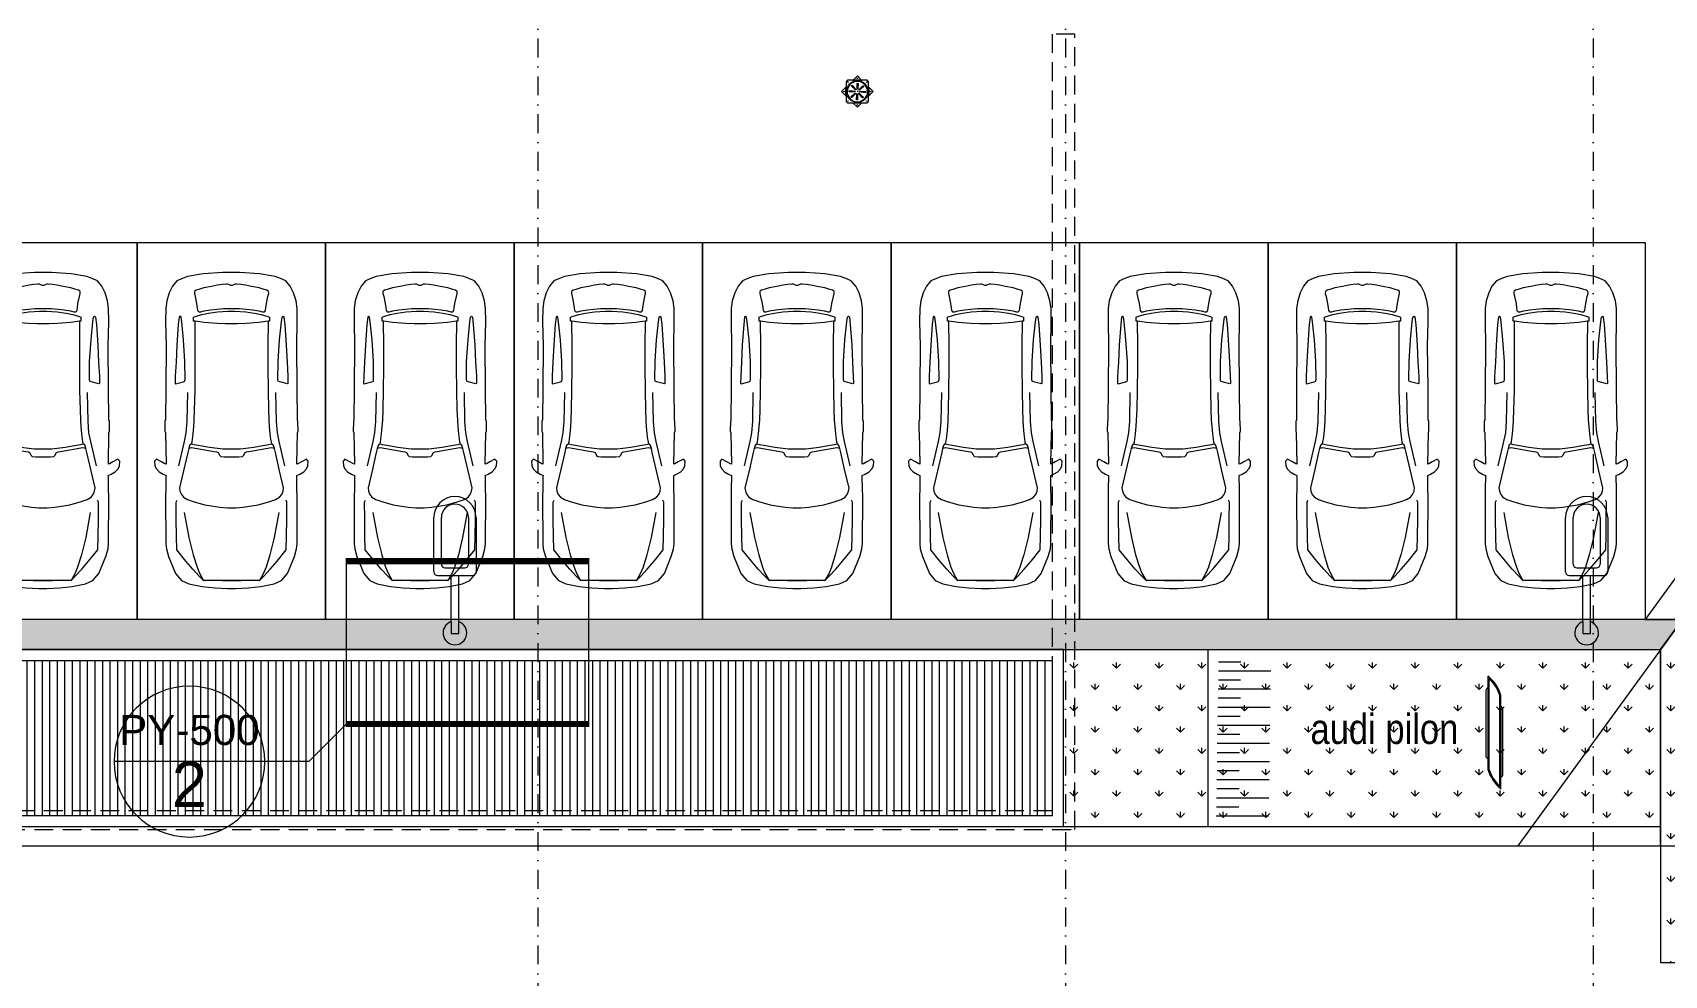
# Model space of a CAD drawing. Header units: metres. Extents: x -17822 to 152406, y -4219 to 19791.
# Drawn here: x 121910 to 124074, y -1793 to -543 of the extents above; entities that cross this region are included whole.
import ezdxf
from ezdxf.enums import TextEntityAlignment as Align
from ezdxf.xclip import XClip

# ---------------------------------------------------------------- set-up
doc = ezdxf.new("R2010")
doc.units = ezdxf.units.M
doc.header["$LTSCALE"] = 100
doc.header["$MEASUREMENT"] = 0
doc.header["$XCLIPFRAME"] = 0
for name, pattern in [('DASHDOT2', [0.5, 0.25, -0.125, 0, -0.125]), ('HIDDEN', [0.375, 0.25, -0.125]), ('HIDDEN2', [4.7624999999999975, 3.174999999999999, -1.587499999999999])]:
    doc.linetypes.add(name, pattern=pattern)
doc.layers.get('0').update_dxf_attribs({"color": 9, "lineweight": 9})
for name, color, linetype, lineweight in [('04', 9, 'Continuous', 9), ('06A', 9, 'Continuous', 9), ('06C', 9, 'Continuous', 9), ('06D', 9, 'Continuous', 9), ('09', 9, 'Continuous', 9), ('21', 9, 'Continuous', 9), ('24', 9, 'DASHDOT2', 9), ('M-TEFRIS-015', 9, 'Continuous', 9)]:
    doc.layers.add(name, color=color, linetype=linetype, lineweight=lineweight)
doc.styles.add('Arial', font='arial.ttf', dxfattribs={"height": 2.5})
doc.styles.add('MuuM_TEXT-STANDART', font='ARIALN.TTF')
pattern_1 = [(90, (0, 1.818989403545856e-12), (-28.28427124, 28.28427124), [7.5, -49.06854251999999]), (45, (0, 1.818989403545856e-12), (-28.2842712474619, 28.2842712474619), [7.5, -32.5]), (135, (0, 1.818989403545856e-12), (-28.2842712474619, -28.2842712474619), [7.5, -32.5])]

# ---------------------------------------------------------------- blocks, each defined once
blk = doc.blocks.new('p-çevre_mevcut')
blk.add_lwpolyline([(22159.65386527157, -15978.50654372854), (22653.19749592638, -15978.50958651787), (22702.27244291829, -15985.1511503655, 0.350105325503796), (24157.83989976712, -14329.58056646231), (24168.06490659251, -13882.45526747571), (24048.56109929571, -13640.28270815618), (23527.88876514241, -14318.50943704755), (22902.27940447008, -14318.50943704755), (22902.27940447008, -14957.90638230421)], format="xyb", close=True)
blk = doc.blocks.new('0_detailbox1')
blk.add_lwpolyline([(10.41074177552946, -2.500000000000003), (7.910741775529457, 0), (-5, 0)])
blk.add_circle((0, 0), 5)
at = {"style": 'Arial'}
blk.add_attdef('DETAYADI', text='', height=3, dxfattribs=at).set_placement((0, 0), align=Align.BOTTOM_CENTER)
blk.add_attdef('PAFTAADI', text='', height=2, dxfattribs=at).set_placement((0, -0.5), align=Align.TOP_CENTER)
blk = doc.blocks.new('pilon-audi')
at = {"layer": '06C'}
for points in [[(33.60275917148101, 22.39999999996507, 0.139898987353211), (0, 0), (159.7774989535392, 0, 0.1520896078056383), (192.1537906044686, 22.39999999999418), (33.60275917146646, 22.39999999999418)], [(137.2479063642677, -2.965741295658517, 0.1485005885806176), (140.9503727659175, 0), (20.00000000001455, 0, 0.1872088186635068), (23.71369149426755, -2.965741295629413), (137.2479063642822, -2.965741295658517)], [(168.8799784078437, 25.3657412956527, -0.1485005885806176), (172.5824448094936, 22.39999999999418), (51.6320720435906, 22.39999999999418, -0.1872088186635068), (55.34576353784359, 25.36574129562359), (168.8799784078583, 25.3657412956527)]]:
    blk.add_lwpolyline(points, format="xyb", dxfattribs=at)
blk.add_lwpolyline([(33.91744215246581, 20.39999999999418, 0.1229952639615095), (4.508139898069202, 2), (159.4693715835601, 2, 0.134140376088569), (187.8753007825289, 20.39999999999418)], format="xyb", close=True, dxfattribs=at)
blk = doc.blocks.new('p-suzgec')
at = {"ltscale": 25}
for p, q in [((-21.10965004498212, 9.095e-13), (-15.45000000000072, 5.659650045004128)), ((-15.45000000000072, -5.659650045001398), (-21.10965004498212, 9.095e-13)), ((-15.45000000000072, 5.659650045004128), (-15.25, 5.859650045004855)), ((-15.45000000000072, -5.659650045001398), (-15.45000000000072, 5.659650045004128)), ((-13.25, 15.00000000000091), (-15.25, 13.00000000000091)), ((-15.25, 13.00000000000091), (-15.25, -12.99999999999909)), ((12.75, 15.00000000000091), (-13.25, 15.00000000000091)), ((-10.49204573235329, 1.197096556985343), (-3.392690966185909, 0.2624487707616936)), ((-6.109650044982118, 15.00000000000091), (-5.90965004498139, 15.20000000000164)), ((-5.893768782261759, 12.31870017218989), (-5.974186235293018, 12.51284507791206)), ((-5.90965004498139, 15.20000000000164), (-0.25, 20.85965004500486)), ((-5.90965004498139, 15.20000000000164), (5.409650045028684, 15.20000000000164)), ((-5.759735876508785, 11.9951161132858), (-5.893768782261759, 12.3187001721908)), ((-5.05030670277847, 12.89552851027656), (-4.969889249747211, 12.7013836045553)), ((-4.969889249747211, 12.7013836045553), (-4.835856343990599, 12.37779954565121)), ((-3.269797998480498, 0.2462696046241035), (-3.392690966185909, 0.2624487707616936)), ((-0.25, 0), (-0.5, 0)), ((-0.25, 20.85965004500486), (5.409650045028684, 15.20000000000164)), ((-0.25, 0), (-0.25, 0.25)), ((-0.25, 0), (0, 0)), ((-0.25, 0), (-0.25, -0.25)), ((-0.0037303953431547, 3.019797998473222), (0.0124487707398657, 3.142690966207737)), ((0.9470965569853432, 10.24204573236784), (0.0124487707398657, 3.142690966207737)), ((5.409650045028684, 15.20000000000164), (5.609650044982118, 15.00000000000091)), ((12.06870017219262, 5.64376878227722), (12.26284507792297, 5.724186235293018)), ((12.64552851030748, 4.800306702782108), (12.45138360457349, 4.71988924976631)), ((14.75, 13.00000000000091), (12.75, 15.00000000000091)), ((14.75, -12.99999999999909), (14.75, 13.00000000000091)), ((14.75, 5.859650045004855), (14.95000000000073, 5.659650045004128)), ((14.95000000000073, 5.659650045004128), (14.95000000000073, -5.659650045001398)), ((14.95000000000073, 5.659650045004128), (20.60965004498212, 9.095e-13)), ((20.60965004498212, 9.095e-13), (14.95000000000073, -5.659650045001398)), ((-15.25, -5.859650045002126), (-15.45000000000072, -5.659650045002308)), ((-15.25, -12.99999999999909), (-13.25, -14.99999999999909)), ((-13.25, -14.99999999999909), (12.75, -14.99999999999909)), ((-13.14552851026019, -4.800306702773923), (-12.95138360452984, -4.719889249758125)), ((-12.95138360452984, -4.719889249758125), (-12.62779954564758, -4.585856343992418)), ((-12.56870017219262, -5.643768782269944), (-12.76284507787932, -5.724186235285742)), ((-12.2451161132667, -5.509735876504237), (-12.56870017219262, -5.643768782269944)), ((-5.90965004498139, -15.19999999999891), (-6.109650044982118, -14.99999999999909)), ((5.409650045028684, -15.19999999999891), (-5.90965004498139, -15.19999999999891)), ((-0.25, -20.85965004500213), (-5.90965004498139, -15.19999999999891)), ((-1.447096556985343, -10.24204573236329), (-0.5124487707398658, -3.14269096620228)), ((-0.4962696046095516, -3.019797998468675), (-0.5124487707398658, -3.14269096620228)), ((5.409650045028684, -15.19999999999891), (-0.25, -20.85965004500213)), ((2.769797998480498, -0.2462696046186465), (2.892690966185909, -0.2624487707571461)), ((9.992045732353288, -1.197096556980795), (2.892690966185909, -0.2624487707571461)), ((4.469889249790867, -12.70138360454803), (4.335856343990599, -12.37779954564394)), ((4.55030670277847, -12.89552851026928), (4.469889249790867, -12.70138360454803)), ((5.259735876508785, -11.99511611327761), (5.393768782261759, -12.31870017218261)), ((5.393768782261759, -12.31870017218352), (5.474186235293018, -12.51284507790478)), ((5.609650044982118, -14.99999999999909), (5.409650045028684, -15.19999999999891)), ((12.75, -14.99999999999909), (14.75, -12.99999999999909)), ((14.95000000000073, -5.659650045002308), (14.75, -5.859650045002126))]:
    blk.add_line(p, q, dxfattribs=at)
for centre, radius in [((-17.92766952966485, 9.095e-13), 0.4000000000000008), ((-17.92766952966485, 9.095e-13), 0.3580950766099034), ((-0.25, 3.638e-12), 14.29999999999999), ((-12.75, 12.50000000000091), 0.3), ((-0.25, 17.67766952966485), 0.4000000000000008), ((-0.25, 17.67766952966485), 0.3580950766099034), ((12.25, 12.50000000000091), 0.3), ((17.42766952966485, 9.095e-13), 0.4000000000000007), ((17.42766952966485, 9.095e-13), 0.3580950766099034), ((-12.75, -12.49999999999909), 0.3), ((-0.25, -17.67766952966212), 0.4000000000000008), ((-0.25, -17.67766952966303), 0.3580950766099034), ((12.25, -12.49999999999909), 0.3)]:
    blk.add_circle(centre, radius, dxfattribs=at)
for centre, radius, start, end in [((-0.25, 3.638e-12), 13.54999999999999, 114.6147155052263, 200.3852844985426), ((-0.25, 5.457000000000001e-12), 13.7599999999984, 110.417572820394, 114.5824271695058), ((-0.25, 5.457000000000001e-12), 13.69999999999724, 110.4084486708165, 114.5915513307097), ((-0.25, 3.638e-12), 13.25238115423705, 110.3377704009891, 114.662229603447), ((-0.25, 3.638e-12), 13.1999999999999, 110.3291859899087, 114.6708140010805), ((-0.25, 3.638e-12), 13.54999999999999, 24.61471550310444, 110.3852845044589), ((-0.25, 3.638e-12), 13.55, 294.6147155052263, 20.38528449854262), ((-0.25, 3.638e-12), 13.1999999999999, 20.32918599355558, 24.67081400469464), ((-0.25, 4.5475e-12), 13.252381154235, 20.33777040741776, 24.66222959722354), ((-0.25, 3.638e-12), 13.70000000000007, 20.40844866049673, 24.59155133977938), ((-0.25, 3.638e-12), 13.76000000000045, 20.41757282469414, 24.5824271715112), ((-0.25, 3.638e-12), 13.75999999999951, 200.4175728246941, 204.5824271715112), ((-0.25, 2.7285e-12), 13.69999999999724, 200.4084486604968, 204.5915513397793), ((-0.25, 3.638e-12), 13.25238115423775, 200.3377704074178, 204.6622295972235), ((-0.25, 3.638e-12), 13.19999999999993, 200.3291859935556, 204.6708140046947), ((-0.25, 3.638e-12), 13.54999999999999, 204.6147155031045, 290.385284504459), ((-0.25, 3.638e-12), 13.1999999999999, 290.3291859899087, 294.6708140010806), ((-0.25, 3.638e-12), 13.25238115423766, 290.3377704009891, 294.662229603447), ((-0.25, 3.638e-12), 13.6999999999992, 290.4084486708165, 294.5915513307097), ((-0.25, 3.638e-12), 13.75999999999945, 290.4175728203941, 294.5824271695058)]:
    blk.add_arc(centre, radius, start, end, dxfattribs=at)
for points, knots in [([(-10.46928606615256, -0.3026083914064657), (-10.56732460362764, -0.3053490773854719), (-10.6722236912683, -0.2878953862946218), (-10.86589724267833, -0.2104036031514624), (-10.95459624538125, -0.1501680073379248), (-11.09332100753818, -0.0094831150026948), (-11.15235923216824, 0.0796205597216613), (-11.22762912516555, 0.2747618499233795), (-11.24385338486172, 0.3808014860132971), (-11.2352074899245, 0.5788250360310486), (-11.20980300521478, 0.6830471218891035), (-11.11781185278596, 0.8708856371349611), (-11.05123238950182, 0.954504725161314), (-10.90077402060706, 1.082563609319549), (-10.80716266632225, 1.134839363046012), (-10.60749553441928, 1.195149470398973), (-10.50150064076297, 1.203397894883892), (-10.40409285239729, 1.192134245182387)], [2.169267774827236, 2.169267774827236, 2.169267774827236, 2.169267774827236, 2.468106939247626, 2.468106939247626, 2.768207167394642, 2.768207167394642, 3.065525473568619, 3.065525473568619, 3.362843779742595, 3.362843779742595, 3.66016208591657, 3.66016208591657, 3.957480392090545, 3.957480392090545, 4.257580620237561, 4.257580620237561, 4.556349938830072, 4.556349938830072, 4.556349938830072, 4.556349938830072]), ([(-7.690102921893412, 7.012150030668634), (-7.7613645941492, 7.079535787674103), (-7.823197827070544, 7.166052267220948), (-7.905350743232702, 7.357795114112379), (-7.925477411270549, 7.463107778654375), (-7.924091389962995, 7.660680240111105), (-7.902831906314532, 7.76543238170143), (-7.818070028442889, 7.956641963049151), (-7.754560966743155, 8.043095592849568), (-7.6084236007664, 8.177005816980454), (-7.516763773652201, 8.232738277215503), (-7.318894318119419, 8.300512597431405), (-7.212687903920594, 8.312561431635004), (-7.015746465651318, 8.296722604087336), (-6.912588702281938, 8.267493920629931), (-6.728757033451984, 8.168953623544438), (-6.647974808467553, 8.099836432354095), (-6.5870617039036, 8.022994121605734)], [2.169267774827237, 2.169267774827237, 2.169267774827237, 2.169267774827237, 2.468106939247627, 2.468106939247627, 2.768207167394643, 2.768207167394643, 3.065525473568619, 3.065525473568619, 3.362843779742594, 3.362843779742594, 3.660162085916569, 3.660162085916569, 3.957480392090544, 3.957480392090544, 4.257580620237561, 4.257580620237561, 4.556349938830071, 4.556349938830071, 4.556349938830071, 4.556349938830071]), ([(-3.468189580551551, 0.3901081838366735), (-3.467733072535338, 0.3900553960020261), (-3.467277114046737, 0.3900013961356308), (-3.466821718215214, 0.3899461926184813), (-3.437212401255237, 0.3863569230124995), (-3.406182339182123, 0.3768891133440775), (-3.350107435835525, 0.3466170273277385), (-3.325063247746584, 0.3258101064066068), (-3.286688151583803, 0.280251024167228), (-3.270521014557743, 0.2524370738501602), (-3.25009845909517, 0.1926051041818937), (-3.245846746209281, 0.1605853841356293), (-3.248442583251744, 0.1011309400646496), (-3.255468819617817, 0.0696036259168977), (-3.281028360874188, 0.0117792779492447), (-3.29955812254775, -0.0145197730553264), (-3.341757925554702, -0.0565608792230705), (-3.368520255571638, -0.0751058787136572), (-3.427020163089764, -0.1003755204546906), (-3.458757320418953, -0.107102854140976), (-3.494906053318119, -0.1083094372770574), (-3.501333430594968, -0.1082818879949627), (-3.507811567000317, -0.1079990464531875)], [-0.001398503542098, -0.001398503542098, -0.001398503542098, -0.001398503542098, 0, 0, 0, 0.0909291013476903, 0.0909291013476903, 0.1818582026953806, 0.1818582026953806, 0.2711248308511078, 0.2711248308511078, 0.360391459006835, 0.360391459006835, 0.4496580871625623, 0.4496580871625623, 0.5389247153182894, 0.5389247153182894, 0.6298538166659796, 0.6298538166659796, 0.7207829180136698, 0.7207829180136698, 0.7401198426695906, 0.7401198426695906, 0.7401198426695906, 0.7401198426695906]), ([(-2.249755533317511, 2.55145181773696), (-2.249470060087332, 2.551091691197143), (-2.249185832450166, 2.550731096196614), (-2.248902853716572, 2.550370047927572), (-2.230503901744668, 2.526895102228081), (-2.215257086885685, 2.498258782501579), (-2.197011739808658, 2.437202240796069), (-2.194015539436804, 2.404780610694615), (-2.199095384730753, 2.345430183973803), (-2.207330925390124, 2.3143308588742), (-2.235197589405288, 2.257582339924738), (-2.25483253551647, 2.231934563717913), (-2.29870871012099, 2.191729457151268), (-2.325970187132043, 2.174404578888243), (-2.384931500630045, 2.151589915259137), (-2.416630258085206, 2.146096198092891), (-2.476197576150299, 2.146208413690146), (-2.508234696135332, 2.152018943839721), (-2.56746871247742, 2.175516290128143), (-2.594667214900255, 2.193200905996491), (-2.621081412165949, 2.217908737056859), (-2.625606773981417, 2.222473059415278), (-2.629987508942576, 2.227253792732881)], [-0.0013985035420983, -0.0013985035420983, -0.0013985035420983, -0.0013985035420983, 0, 0, 0, 0.0909291013476902, 0.0909291013476902, 0.1818582026953803, 0.1818582026953803, 0.2711248308511076, 0.2711248308511076, 0.3603914590068348, 0.3603914590068348, 0.4496580871625623, 0.4496580871625623, 0.5389247153182897, 0.5389247153182897, 0.62985381666598, 0.62985381666598, 0.7207829180136703, 0.7207829180136703, 0.7401198426695902, 0.7401198426695902, 0.7401198426695902, 0.7401198426695902]), ([(-0.5526083914082847, 10.2192860661753), (-0.555349077378196, 10.31732460362218), (-0.5378953862928029, 10.42222369127557), (-0.4604036031305441, 10.61589724269288), (-0.4001680073342869, 10.7045962453667), (-0.2594831150017853, 10.84332100757365), (-0.1703794402528729, 10.90235923217369), (0.0247618499197415, 10.97762912517009), (0.1308014859896502, 10.9938533848599), (0.3288250360637903, 10.98520748994815), (0.4330471219036554, 10.95980300522024), (0.6208856371231378, 10.86781185280324), (0.7045047251522192, 10.80123238952001), (0.8325636093504726, 10.6507740206307), (0.8848393630687496, 10.55716266634772), (0.9451494704007928, 10.35749553441656), (0.9533978948820732, 10.25150064075751), (0.9421342452042154, 10.15409285243368)], [2.169267774827236, 2.169267774827236, 2.169267774827236, 2.169267774827236, 2.468106939247626, 2.468106939247626, 2.768207167394642, 2.768207167394642, 3.065525473568616, 3.065525473568616, 3.362843779742592, 3.362843779742592, 3.660162085916569, 3.660162085916569, 3.957480392090545, 3.957480392090545, 4.257580620237561, 4.257580620237561, 4.556349938830072, 4.556349938830072, 4.556349938830072, 4.556349938830072]), ([(0.1401081838630489, 3.218189580550642), (0.1400553959902027, 3.21773307254898), (0.1400013961356308, 3.217277114074931), (0.1399461926412187, 3.216821718233403), (0.1363569230306894, 3.187212401255237), (0.1268891133368015, 3.156182339190308), (0.0966170273241005, 3.100107435855533), (0.0758101064238872, 3.07506324777205), (0.0302510241963319, 3.036688151610178), (0.0024370738756261, 3.020521014591395), (-0.0573948957971879, 3.000098459116088), (-0.0894146158825606, 2.995846746205643), (-0.1488690599326219, 2.998442583293581), (-0.1803963740821928, 3.005468819636007), (-0.2382207220434793, 3.031028360878735), (-0.2645197730525979, 3.049558122558663), (-0.3065608792021521, 3.091757925545607), (-0.3251058787100192, 3.118520255578914), (-0.3503755204365007, 3.177020163118868), (-0.357102854130062, 3.208757320413496), (-0.3583094372879714, 3.24490605333267), (-0.3582818879731349, 3.251333430631348), (-0.3579990464277216, 3.257811566986674)], [-0.0013985035420976, -0.0013985035420976, -0.0013985035420976, -0.0013985035420976, 0, 0, 0, 0.0909291013476903, 0.0909291013476903, 0.1818582026953805, 0.1818582026953805, 0.2711248308511078, 0.2711248308511078, 0.3603914590068352, 0.3603914590068352, 0.4496580871625627, 0.4496580871625627, 0.5389247153182901, 0.5389247153182901, 0.6298538166659801, 0.6298538166659801, 0.7207829180136702, 0.7207829180136702, 0.7401198426695911, 0.7401198426695911, 0.7401198426695911, 0.7401198426695911]), ([(2.301451817758788, 1.999755533368443), (2.301091691198962, 1.999470060100065), (2.300731096183881, 1.99918583244289), (2.300370047938486, 1.998902853736581), (2.276895102251728, 1.980503901793781), (2.248258782503398, 1.965257086905694), (2.187202240806072, 1.947011739806839), (2.154780610697343, 1.94401553946227), (2.095430183970165, 1.949095384733482), (2.064330858876928, 1.95733092539649), (2.007582339923828, 1.985197589414383), (1.981934563722461, 2.004832535560126), (1.94172945716491, 2.048708710142818), (1.924404578887333, 2.075970187132952), (1.901589915250951, 2.134931500635502), (1.896096198121085, 2.16663025807793), (1.896208413691056, 2.226197576193953), (1.902018943848815, 2.25823469613806), (1.925516290124505, 2.317468712490153), (1.943200905992853, 2.344667214898436), (1.967908737064135, 2.371081412195053), (1.972473059409821, 2.375606773983236), (1.977253792712872, 2.379987508958038)], [-0.0013985035420974, -0.0013985035420974, -0.0013985035420974, -0.0013985035420974, 0, 0, 0, 0.0909291013476903, 0.0909291013476903, 0.1818582026953806, 0.1818582026953806, 0.2711248308511081, 0.2711248308511081, 0.3603914590068356, 0.3603914590068356, 0.4496580871625627, 0.4496580871625627, 0.5389247153182897, 0.5389247153182897, 0.6298538166659798, 0.6298538166659798, 0.7207829180136698, 0.7207829180136698, 0.7401198426695906, 0.7401198426695906, 0.7401198426695906, 0.7401198426695906]), ([(2.968189580551551, -0.3901081838275786), (2.967733072582632, -0.3900553959929311), (2.967277114094031, -0.3900013961274453), (2.966821718262509, -0.3899461926093863), (2.937212401255237, -0.3863569230034045), (2.906182339182123, -0.3768891133349825), (2.850107435882819, -0.3466170273186435), (2.825063247793877, -0.3258101063975118), (2.786688151583803, -0.2802510241590426), (2.770521014601399, -0.2524370738410653), (2.75009845909517, -0.1926051041737082), (2.74584674620928, -0.1605853841265343), (2.748442583299038, -0.1011309400564642), (2.755468819661473, -0.0696036259078028), (2.781028360874188, -0.0117792779401498), (2.79955812254775, 0.0145197730644213), (2.841757925554702, 0.05656087923125599), (2.868520255571638, 0.0751058787227521), (2.927020163089764, 0.100375520462876), (2.958757320418953, 0.1071028541500709), (2.994906053318119, 0.1083094372861524), (3.001333430642262, 0.1082818880040577), (3.007811567000317, 0.1079990464622824)], [-0.0013985035420981, -0.0013985035420981, -0.0013985035420981, -0.0013985035420981, 0, 0, 0, 0.0909291013476898, 0.0909291013476898, 0.1818582026953796, 0.1818582026953796, 0.2711248308511073, 0.2711248308511073, 0.360391459006835, 0.360391459006835, 0.4496580871625626, 0.4496580871625626, 0.5389247153182902, 0.5389247153182902, 0.6298538166659802, 0.6298538166659802, 0.7207829180136704, 0.7207829180136704, 0.7401198426695906, 0.7401198426695906, 0.7401198426695906, 0.7401198426695906]), ([(6.762150030677731, 7.440102921889774), (6.829535787692293, 7.511364594176484), (6.9160522672355, 7.573197827068725), (7.107795114116014, 7.655350743266353), (7.213107778690755, 7.675477411273277), (7.410680240114742, 7.674091389966633), (7.515432381722348, 7.652831906304527), (7.706641963031871, 7.568070028470174), (7.793095592875033, 7.504560966763165), (7.927005816996825, 7.358423600789138), (7.982738277223687, 7.26676377370677), (8.050512597430497, 7.068894318123966), (8.062561431666836, 6.962687903968799), (8.046722604100067, 6.765746465661322), (8.01749392063357, 6.662588702301036), (7.918953623528067, 6.478757033448347), (7.849836432375013, 6.397974808483922), (7.772994121631199, 6.3370617039036)], [2.169267774827235, 2.169267774827235, 2.169267774827235, 2.169267774827235, 2.468106939247627, 2.468106939247627, 2.768207167394643, 2.768207167394643, 3.065525473568619, 3.065525473568619, 3.362843779742595, 3.362843779742595, 3.660162085916571, 3.660162085916571, 3.957480392090547, 3.957480392090547, 4.257580620237563, 4.257580620237563, 4.556349938830074, 4.556349938830074, 4.556349938830074, 4.556349938830074]), ([(9.969286066152563, 0.3026083914146511), (10.06732460362764, 0.3053490773936573), (10.1722236912683, 0.2878953863018978), (10.36589724267833, 0.2104036031596479), (10.45459624538125, 0.1501680073461102), (10.59332100758183, 0.0094831150108803), (10.65235923216824, -0.0796205597143853), (10.72762912521284, -0.274761849915194), (10.74385338486172, -0.3808014860060211), (10.7352074899718, -0.5788250360237726), (10.70980300521478, -0.683047121880918), (10.61781185283325, -0.8708856371267756), (10.55123238954547, -0.9545047251531286), (10.40077402060706, -1.082563609312273), (10.30716266636591, -1.134839363037826), (10.10749553441928, -1.195149470391697), (10.00150064076297, -1.203397894875706), (9.904092852444592, -1.192134245175111)], [2.169267774827239, 2.169267774827239, 2.169267774827239, 2.169267774827239, 2.468106939247626, 2.468106939247626, 2.768207167394643, 2.768207167394643, 3.065525473568619, 3.065525473568619, 3.362843779742594, 3.362843779742594, 3.66016208591657, 3.66016208591657, 3.957480392090547, 3.957480392090547, 4.257580620237561, 4.257580620237561, 4.556349938830072, 4.556349938830072, 4.556349938830072, 4.556349938830072]), ([(-7.262150030677731, -7.440102921881588), (-7.329535787644999, -7.511364594169207), (-7.416052267188205, -7.573197827060539), (-7.607795114068722, -7.655350743258167), (-7.713107778643462, -7.675477411265093), (-7.910680240114742, -7.674091389959358), (-8.015432381722349, -7.65283190629634), (-8.20664196303187, -7.568070028462897), (-8.293095592827738, -7.504560966754979), (-8.427005816949531, -7.358423600780952), (-8.482738277176395, -7.266763773698585), (-8.550512597430497, -7.06889431811669), (-8.562561431619542, -6.962687903960612), (-8.546722604056413, -6.765746465653138), (-8.51749392063357, -6.66258870229285), (-8.418953623528067, -6.478757033440161), (-8.34983643232772, -6.397974808475738), (-8.272994121583906, -6.337061703896325)], [2.169267774827236, 2.169267774827236, 2.169267774827236, 2.169267774827236, 2.468106939247626, 2.468106939247626, 2.768207167394642, 2.768207167394642, 3.065525473568618, 3.065525473568618, 3.362843779742593, 3.362843779742593, 3.66016208591657, 3.66016208591657, 3.957480392090547, 3.957480392090547, 4.257580620237563, 4.257580620237563, 4.556349938830072, 4.556349938830072, 4.556349938830072, 4.556349938830072]), ([(-2.801451817715134, -1.999755533360257), (-2.801091691198962, -1.99947006009188), (-2.800731096183881, -1.999185832433795), (-2.80037004789483, -1.998902853727486), (-2.776895102208072, -1.980503901784686), (-2.748258782456105, -1.965257086897508), (-2.687202240806072, -1.947011739797744), (-2.654780610697344, -1.944015539454085), (-2.595430183970165, -1.949095384724387), (-2.564330858876928, -1.957330925388305), (-2.507582339923828, -1.985197589405288), (-2.481934563722461, -2.00483253555194), (-2.441729457117617, -2.048708710133723), (-2.424404578887333, -2.075970187124767), (-2.401589915250951, -2.134931500626407), (-2.396096198073792, -2.166630258068835), (-2.396208413643762, -2.226197576184858), (-2.402018943801522, -2.258234696128965), (-2.425516290124505, -2.317468712481058), (-2.443200905992853, -2.344667214889341), (-2.467908737016841, -2.371081412185958), (-2.472473059409821, -2.37560677397505), (-2.477253792712872, -2.379987508948943)], [-0.0013985035420968, -0.0013985035420968, -0.0013985035420968, -0.0013985035420968, 0, 0, 0, 0.09092910134769, 0.09092910134769, 0.18185820269538, 0.18185820269538, 0.2711248308511075, 0.2711248308511075, 0.3603914590068351, 0.3603914590068351, 0.4496580871625629, 0.4496580871625629, 0.5389247153182906, 0.5389247153182906, 0.6298538166659805, 0.6298538166659805, 0.7207829180136704, 0.7207829180136704, 0.74011984266959, 0.74011984266959, 0.74011984266959, 0.74011984266959]), ([(0.0526083914082847, -10.21928606616711), (0.055349077378196, -10.31732460361491), (0.0378953863400966, -10.42222369126739), (-0.0395963968258002, -10.6158972426856), (-0.0998319926220575, -10.70459624535942), (-0.2405168849509209, -10.84332100756546), (-0.3296205596998334, -10.90235923216551), (-0.5247618499197415, -10.97762912516191), (-0.6308014859896502, -10.99385338485262), (-0.8288250360164965, -10.98520748994087), (-0.9330471218563616, -10.95980300521205), (-1.120885637123137, -10.86781185279597), (-1.204504725152219, -10.80123238951182), (-1.332563609303178, -10.65077402062252), (-1.384839363025093, -10.55716266634044), (-1.445149470353499, -10.35749553440837), (-1.453397894882073, -10.25150064074932), (-1.442134245160559, -10.15409285242549)], [2.169267774827236, 2.169267774827236, 2.169267774827236, 2.169267774827236, 2.468106939247626, 2.468106939247626, 2.768207167394642, 2.768207167394642, 3.065525473568619, 3.065525473568619, 3.362843779742594, 3.362843779742594, 3.660162085916569, 3.660162085916569, 3.957480392090545, 3.957480392090545, 4.257580620237561, 4.257580620237561, 4.556349938830071, 4.556349938830071, 4.556349938830071, 4.556349938830071]), ([(-0.6401081838193932, -3.218189580541547), (-0.6400553959902027, -3.217733072539886), (-0.6400013960883371, -3.217277114065836), (-0.639946192597563, -3.216821718224308), (-0.6363569229833957, -3.187212401247052), (-0.6268891133368016, -3.156182339181214), (-0.5966170273241005, -3.100107435846439), (-0.5758101063765935, -3.075063247763864), (-0.5302510241526761, -3.036688151601993), (-0.5024370738319704, -3.020521014583209), (-0.4426051041591564, -3.000098459106993), (-0.4105853841174394, -2.995846746197457), (-0.3511309400200844, -2.998442583285395), (-0.3196036259178072, -3.005468819627822), (-0.2617792779128649, -3.031028360870549), (-0.2354802269037464, -3.049558122550478), (-0.1934391207541921, -3.091757925536512), (-0.1748941212426871, -3.118520255570729), (-0.1496244795162056, -3.177020163109773), (-0.1428971458226442, -3.208757320404402), (-0.1416905627120286, -3.244906053323575), (-0.1417181119795714, -3.251333430623162), (-0.1420009535286226, -3.257811566978488)], [-0.0013985035420976, -0.0013985035420976, -0.0013985035420976, -0.0013985035420976, 0, 0, 0, 0.0909291013476901, 0.0909291013476901, 0.1818582026953802, 0.1818582026953802, 0.2711248308511076, 0.2711248308511076, 0.3603914590068349, 0.3603914590068349, 0.4496580871625624, 0.4496580871625624, 0.5389247153182898, 0.5389247153182898, 0.62985381666598, 0.62985381666598, 0.7207829180136702, 0.7207829180136702, 0.740119842669591, 0.740119842669591, 0.740119842669591, 0.740119842669591]), ([(1.749755533364805, -2.551451817727866), (1.749470060130988, -2.551091691188049), (1.749185832450166, -2.550731096187519), (1.748902853716572, -2.550370047918477), (1.730503901791962, -2.526895102218986), (1.715257086929341, -2.498258782492484), (1.697011739808658, -2.437202240787884), (1.694015539484098, -2.40478061068552), (1.699095384778047, -2.345430183965618), (1.707330925390124, -2.314330858866014), (1.735197589405288, -2.257582339916552), (1.754832535563764, -2.231934563708819), (1.798708710168284, -2.191729457143082), (1.825970187132043, -2.174404578880057), (1.884931500630045, -2.151589915250951), (1.916630258085206, -2.146096198084705), (1.976197576197591, -2.146208413681961), (2.008234696135332, -2.152018943831535), (2.06746871247742, -2.175516290119048), (2.094667214900255, -2.193200905987396), (2.121081412209605, -2.217908737048674), (2.125606773981417, -2.222473059406183), (2.12998750898987, -2.227253792724695)], [-0.001398503542097, -0.001398503542097, -0.001398503542097, -0.001398503542097, 0, 0, 0, 0.0909291013476904, 0.0909291013476904, 0.1818582026953808, 0.1818582026953808, 0.2711248308511082, 0.2711248308511082, 0.3603914590068356, 0.3603914590068356, 0.4496580871625637, 0.4496580871625637, 0.5389247153182916, 0.5389247153182916, 0.6298538166659814, 0.6298538166659814, 0.7207829180136712, 0.7207829180136712, 0.7401198426695922, 0.7401198426695922, 0.7401198426695922, 0.7401198426695922]), ([(7.190102921893412, -7.01215003066045), (7.261364594196492, -7.079535787666828), (7.323197827070544, -7.166052267212763), (7.405350743279996, -7.357795114104192), (7.425477411270549, -7.463107778647099), (7.424091389962995, -7.660680240102919), (7.402831906314532, -7.765432381693244), (7.318070028490182, -7.956641963040965), (7.25456096679045, -8.043095592842292), (7.108423600810057, -8.177005816973177), (7.016763773699495, -8.232738277208227), (6.818894318119419, -8.300512597423221), (6.712687903967888, -8.312561431627728), (6.515746465651318, -8.296722604080058), (6.412588702329231, -8.267493920621746), (6.228757033451984, -8.168953623536252), (6.147974808467553, -8.099836432345908), (6.0870617039036, -8.022994121597547)], [2.169267774827236, 2.169267774827236, 2.169267774827236, 2.169267774827236, 2.468106939247625, 2.468106939247625, 2.768207167394641, 2.768207167394641, 3.065525473568616, 3.065525473568616, 3.362843779742593, 3.362843779742593, 3.660162085916569, 3.660162085916569, 3.957480392090544, 3.957480392090544, 4.257580620237561, 4.257580620237561, 4.556349938830071, 4.556349938830071, 4.556349938830071, 4.556349938830071])]:
    blk.add_open_spline(points, degree=3, knots=knots, dxfattribs=at)
for points, weights in [([(-10.40409285239729, 1.192134245182387), (-5.137961372733116, 0.5831905324957916), (-3.468189580551551, 0.3901081838366735)], [1.043571220722654, 1.194704331472031, 1]), ([(-2.629987508942576, 2.227253792732881), (-3.853269404593447, 3.384001507533867), (-7.690102921893412, 7.012150030668634)], [1, 1.192890122442924, 1.043369591779915]), ([(-6.5870617039036, 8.022994121605734), (-3.29393265312683, 3.868688613823906), (-2.249755533317511, 2.55145181773696)], [1.043571221280278, 1.194704334353847, 1]), ([(-0.3579990464277216, 3.257811566986674), (-0.4050458169076592, 4.94074664376967), (-0.5526083914082847, 10.2192860661753)], [1, 1.192890122297644, 1.043369591750457]), ([(0.9421342452042154, 10.15409285243368), (0.3331905324957916, 4.887961372754035), (0.1401081838630489, 3.218189580550642)], [1.043571220429301, 1.194704329934248, 1]), ([(1.977253792712872, 2.379987508958038), (3.1340015070964, 3.603269404147794), (6.762150030677731, 7.440102921889774)], [1, 1.192890120171966, 1.043369591338578]), ([(7.772994121631199, 6.3370617039036), (3.61868861243056, 3.043932652093643), (2.301451817758788, 1.999755533368443)], [1.043571220057412, 1.194704328018913, 1]), ([(11.745116113314, 5.509735876511513), (11.90479123769182, 5.575875478612941), (12.06870017219262, 5.64376878227722)], [1.025547445254197, 1.012779980401008, 1]), ([(12.45138360457349, 4.71988924976631), (12.28747467007633, 4.651995946097487), (12.12779954564757, 4.585856344000604)], [1, 1.012779980401774, 1.025547445255728]), ([(-3.507811567000317, -0.1079990464531875), (-5.190746644744649, -0.1550458169504054), (-10.46928606615256, -0.3026083914064657)], [1, 1.192890124490874, 1.043369592179161]), ([(-8.272994121583906, -6.337061703896325), (-4.118688613409176, -3.04393265285762), (-2.801451817715134, -1.999755533359348)], [1.043571220942109, 1.194704332602387, 1]), ([(-2.477253792712872, -2.379987508948943), (-3.634001507609355, -3.603269404687125), (-7.262150030677731, -7.440102921881588)], [1, 1.192890123265694, 1.0433695919387]), ([(-1.442134245160559, -10.15409285242549), (-0.8331905324957914, -4.887961373042343), (-0.6401081838193932, -3.218189580541547)], [1.043571221026345, 1.194704333048303, 1]), ([(-0.1420009535286226, -3.257811566977578), (-0.0949541830923408, -4.940746641929763), (0.0526083914082847, -10.21928606616711)], [1, 1.192890113385196, 1.043369590024122]), ([(6.0870617039036, -8.022994121597547), (2.79393265186809, -3.868688612164078), (1.749755533364805, -2.551451817727866)], [1.043571219823404, 1.19470432680835, 1]), ([(2.12998750898987, -2.227253792724695), (3.353269403614831, -3.384001506543427), (7.190102921893412, -7.01215003066045)], [1, 1.192890117810992, 1.043369590879193])]:
    blk.add_rational_spline(points, weights, degree=2, dxfattribs=at)
for points, weights, knots in [([(3.007811567000317, 0.1079990464622824), (3.534545359063487, 0.1227239898989865), (6.012470738496631, 0.1919948656295673), (9.969286066152563, 0.3026083914146511)], [4.140647999070912, 3.567000401618872, 2.159536505705722, 1.324805863231822], [27.48414514386062, 27.48414514386062, 27.48414514386062, 27.50397367069815, 27.53272487457785, 27.53272487457785, 27.53272487457785]), ([(9.904092852397296, -1.192134245175111), (7.924256886122747, -0.9631979437353948), (4.697911481744085, -0.5901228018619804), (3.266394278871302, -0.4245907782787981), (2.968189580551551, -0.3901081838275786)], [1.324767237256654, 1.644854720390148, 2.713119413791541, 3.811418397336341, 4.162423829478075], [0.005902243483629999, 0.005902243483629999, 0.005902243483629999, 0.0175391276016079, 0.0447722171783756, 0.0575812293957394, 0.0575812293957394, 0.0575812293957394])]:
    blk.add_rational_spline(points, weights, degree=2, knots=knots, dxfattribs=at)
blk = doc.blocks.new('p-platform_süzgeç')
at = {"layer": '06D'}
blk.add_blockref('p-suzgec', (-1420.744665643331, -9251.317816466884), dxfattribs=at)
blk = doc.blocks.new('p-akslar_yeni')
at = {"layer": '24'}
for points in [[(16994.99999571245, -8575), (16994.99999571245, -11897.17848080862)], [(17694.99999571245, -8575), (17694.99999571245, -11897.17848080862)], [(18394.99999571245, -8575), (18394.99999571245, -11897.17848080862)]]:
    blk.add_lwpolyline(points, dxfattribs=at)
blk = doc.blocks.new('A$C442D6FDD')
at = {"layer": '06D', "color": 9}
for p, q in [((18372.76329753146, -3722.502531421897), (18372.76329753144, -3650.842749077705)), ((18382.76329753146, -3712.50253142189), (18382.76329753146, -3650.842749077705)), ((18418.76329739735, -3650.842749077705), (18418.76329739735, -3712.50253142189)), ((18428.76329739735, -3650.842749077705), (18428.76329739735, -3722.50253142189)), ((19873.84683873795, -3722.502531421897), (19873.84683873794, -3650.842749077705)), ((19883.84683873795, -3712.50253142189), (19883.84683873795, -3650.842749077705)), ((19919.84683860384, -3650.842749077705), (19919.84683860384, -3712.50253142189)), ((19929.84683860384, -3650.842749077705), (19929.84683860384, -3722.50253142189)), ((18387.76329753147, -3717.50253142189), (18413.76329739735, -3717.50253142189)), ((19888.84683873797, -3717.50253142189), (19914.84683860384, -3717.50253142189)), ((18377.76329753146, -3727.50253142189), (18423.76329739736, -3727.50253142189)), ((18395.76329746439, -3788.770252823364), (18395.76329746442, -3727.50253142189)), ((18405.7632974644, -3788.770252823366), (18405.7632974644, -3727.50253142189)), ((19878.84683873795, -3727.50253142189), (19924.84683860385, -3727.50253142189)), ((19896.84683867088, -3788.770252823364), (19896.84683867091, -3727.50253142189)), ((19906.8468386709, -3788.770252823366), (19906.8468386709, -3727.50253142189))]:
    blk.add_line(p, q, dxfattribs=at)
for points in [[(18395.76329746439, -3788.770252823364), (18395.7632974644, -3804.557848074109), (18405.76329746442, -3804.557848074109), (18405.7632974644, -3788.770252823368)], [(19896.84683867088, -3788.770252823364), (19896.8468386709, -3804.557848074109), (19906.84683867091, -3804.557848074109), (19906.8468386709, -3788.770252823368)]]:
    blk.add_lwpolyline(points, dxfattribs=at)
for centre, radius, start, end in [((18400.7632974644, -3650.842749077705), 28.0000000000004, 0, 180), ((18400.7632974644, -3650.842749077705), 18.00000000000039, 0, 180), ((19901.8468386709, -3650.842749077705), 28.0000000000004, 0, 180), ((19901.8468386709, -3650.842749077705), 18.00000000000039, 0, 180), ((18377.76329753146, -3722.50253142189), 5, 180, 270), ((18387.76329753146, -3712.50253142189), 5, 180, 270), ((18413.76329739735, -3712.50253142189), 5, 270, 0), ((18423.76329739735, -3722.502531421897), 5, 270, 0), ((19878.84683873795, -3722.50253142189), 5, 180, 270), ((19888.84683873795, -3712.50253142189), 5, 180, 270), ((19914.84683860384, -3712.50253142189), 5, 270, 0), ((19924.84683860384, -3722.502531421897), 5, 270, 0), ((18400.76329746439, -3803.679163749383), 15.725, 108.5399027051424, 71.46009729485762), ((19901.84683867088, -3803.679163749383), 15.725, 108.5399027051424, 71.46009729485762)]:
    blk.add_arc(centre, radius, start, end, dxfattribs=at)
blk = doc.blocks.new('p-araba-10')
for points in [[(-193.7946515953372, -2.391985443406156), (-193.7946515953372, 5.335690907420939), (-192.9446603355027, 22.22289716773957), (-191.1343508511054, 38.93531647465716), (-187.6447102801176, 56.59160204151703), (-183.4097955941252, 66.35645079905225), (-173.8844029613829, 74.24433113962004), (-151.2714402148121, 83.47939412597042), (-141.1894990330038, 86.29693780564413), (-134.4818931684131, 87.06637284766475), (-72.47454634953465, 87.27792136419157), (-61.37456853537878, 86.96089897568163), (-45.80797869517119, 86.77968660414628), (-43.98216578320716, 86.69688539662457), (-42.48757636609662, 90.54232733759271), (-39.06058796141588, 95.92556130162848), (-35.28961942424939, 99.56732487659613), (-31.16356867497962, 101.5281495497766), (-25.08713004989841, 101.8897061243915), (-22.62401783232053, 99.42752378272415), (-26.03112483520817, 92.75779106507252), (-28.43438111791329, 88.23908721069164), (-29.23044434502663, 86.74229554577325), (12.67796832371095, 87.5864527811209), (14.66985345240391, 88.35852471650287), (27.59592798743688, 88.18962056421152), (29.71225956566923, 87.5110533529223), (71.74465721946035, 87.11365386146645), (127.907173206855, 86.6577619465679), (159.9596585794788, 87.22787608978979), (177.4583239854255, 87.11279642833686), (187.3207639684406, 85.7044076233724), (198.3576960887148, 82.41805237434164), (207.0429049775849, 78.0176222933078), (214.099722343366, 72.2010371620272), (217.0853713837714, 65.01382188285059), (219.972124850101, 58.06467335952038), (223.2213249290798, 37.27381372782111), (225, 11.23466373271367), (225, -11.23466373271367), (223.2213249290798, -37.27381372758828), (219.972124850101, -58.06467335928755), (217.0853713837714, -65.01382188264688), (214.099722343366, -72.20103716179437), (207.0429049775703, -78.01762229307495), (198.3576960887148, -82.4180523741379), (187.3207639684406, -85.70440762313955), (177.4583239854109, -87.11279642810403), (159.9596585794934, -87.22787608955696), (127.9071732068696, -86.65776194633509), (71.74465721946035, -87.11365386126272), (29.71225956566923, -87.5110533527186), (27.59592798743688, -88.18962056400778), (14.66985345240391, -88.35852471627004), (12.67796832371095, -87.58645278088807), (-29.23044434501207, -86.74229554554041), (-28.43438111791329, -88.23908721042973), (-26.03112483520817, -92.75779106483971), (-22.62401783232053, -99.42752378249132), (-25.08713004989841, -101.8897061241878), (-31.16356867500872, -101.5281495495728), (-35.28961942424939, -99.56732487633415), (-39.06058796141588, -95.92556130139565), (-42.48757636609662, -90.542327337389), (-43.98216578320716, -86.69688539639174), (-45.80797869517119, -86.77968660394255), (-61.37456853537878, -86.9608989754779), (-72.47454634956375, -87.27792136398784), (-134.4818931684276, -87.06637284746101), (-141.1894990330038, -86.2969378054113), (-151.2714402148121, -83.47939412573758), (-173.8844029613974, -74.24433113938721), (-183.4097955941252, -66.35645079881942), (-187.644710280103, -56.5916020412842), (-191.1343508511054, -38.93531647442433), (-192.9446603355027, -22.22289716750674), (-193.7946515953372, -5.335690907188108), (-193.7946515953372, 2.391985443609883)], [(-92.98041732398269, -62.46545957286435), (-126.3407780398411, -56.34466668996902), (-149.4607751506846, -50.64599693204218), (-165.5075315705035, -45.58051337573853), (-173.7420508244977, -42.30905486705887), (-183.4545614163799, -36.92697770516679), (-182.7155649415654, -25.63516972759681), (-183.2434195664391, -12.44380516409001), (-183.2434195664245, 0.1671394717268413), (-183.2434195664245, 12.77808410754369), (-182.7155649415654, 25.96944867107959), (-183.4545614163653, 37.26125664862047), (-177.7537395265099, 42.95992640654731), (-168.4635126345383, 51.50793053877714), (-157.5897250914422, 60.58358933423005), (-142.7042472345783, 72.82517610951619), (-124.6516464637388, 73.24730024398013), (-101.9539330527914, 73.56389284004398), (-79.36179056677794, 73.66942336891951), (-76.8280915909272, 72.40305197508131)], [(-8.335404753743205, -56.67784572679375), (-13.40694145239831, -57.91172201333393), (-38.07109375957225, -63.47266283795761), (-60.31499003176577, -68.83198861042911), (-64.87784118870331, -68.26184810265839), (-69.3266201105871, -66.43739597806415), (-72.97690003838215, -63.58669135610398), (-75.82868263508135, -58.34139306024008), (-79.13674918343895, -49.21913660351129), (-82.78702911124856, -35.30769488208171), (-86.09509565962071, -15.35275732063746), (-87.0076668887341, -5.318274801611551), (-87.00766688874864, 0.1671394717268413), (-87.00766688871954, 5.652553745065233), (-86.09509565959162, 15.68703626409115), (-82.78702911124856, 35.64197382550629), (-79.13674918343895, 49.55341554699407), (-75.82868263508135, 58.67567200369376), (-72.97690003841124, 63.92097029955767), (-69.3266201105871, 66.77167492148874), (-64.87784118871787, 68.59612704611207), (-60.31499003175122, 69.16626755388278), (-38.07109375957225, 63.80694178138219), (-13.40694145236921, 58.24600095675851), (-8.335404753757759, 57.01212467024743)], [(66.19004278817738, 58.56164348551828), (27.51988434643136, 59.35984102963994), (12.69062016495445, 60.61415160492471), (0.9412797245604452, 62.89471571908507), (-31.45496066288615, 70.42057812913845)], [(-92.98041732398269, 62.79973851631804), (-126.3407780398411, 56.6789456333936), (-149.4607751506992, 50.98027587546676), (-165.507531570518, 45.91479231916309), (-173.7420508244977, 42.64333381051256), (-183.4545614163653, 37.26125664862047), (-182.7155649415654, 25.96944867107959), (-183.2434195664245, 12.77808410754369), (-183.2434195664245, 0.1671394717268413), (-183.2434195664391, -12.44380516409001), (-182.7155649415654, -25.63516972759681), (-183.4545614163799, -36.92697770516679), (-177.753739526539, -42.62564746312272), (-168.4635126345383, -51.17365159532346), (-157.5897250914277, -60.24931039077637), (-142.7042472345783, -72.4908971660916), (-124.6516464637388, -72.91302130052645), (-101.9539330527914, -73.22961389661941), (-79.36179056677794, -73.33514442546584), (-76.82809159091268, -72.06877303165675)], [(-2.503063883443246, -52.91634093284665), (-3.05121524563583, -54.57846237601188), (-4.305998191324761, -55.49068843833811), (-8.335404753743205, -56.67784572679375), (-7.271851360201253, -54.46443385783641), (-7.157780788023956, -52.75401129298552), (-12.40505870392371, -22.76459121254447), (-12.74727208340482, -19.79985807240882), (-13.65984331253276, -17.74734995297331), (-17.53826604764617, -15.58081331544963), (-18.6789784211287, -14.21247526355728), (-19.13526403570722, -9.651347035178333), (-19.24933460789907, -3.15173816405877), (-19.24933460789907, 0.1671394717268413), (-19.24933460789907, 3.486017107483348), (-19.13526403572177, 9.985625978602913), (-18.6789784211578, 14.54675420698186), (-17.53826604764617, 15.91509225887421), (-13.65984331253276, 18.08162889642699), (-12.74727208340482, 20.1341370158334), (-12.40505870392371, 23.09887015593995), (-7.157780788038508, 53.0882902364101), (-7.271851360201253, 54.79871280129009), (-8.335404753757759, 57.01212467024743), (-4.305998191339313, 55.82496738173358), (-3.05121524563583, 54.91274131946557), (-2.503063883443246, 53.25061987627123)], [(160.3604593043128, 48.6247026934725), (127.9642189168808, 48.28261818051396), (99.67454573474241, 48.28261818051396), (68.41901938372757, 48.6247026934725), (43.20926827973744, 49.19484424281108), (29.29257532740303, 49.65095623237721), (20.85130143533752, 50.22109778168669), (11.38338574198133, 51.13332384401292), (4.31096703071671, 52.04554886471306), (0.6603977567137918, 52.57220961393613), (-2.503063883443246, 53.25061987627123), (-3.393428625116939, 49.78147154174803), (-4.876354378109681, 41.68546862395305), (-6.929637980749247, 29.59847798552073), (-9.096992155580663, 11.92410557980474), (-9.096992155566113, 2.573792086725006), (-9.096992155580663, 0.1671394717268413), (-9.096992155580663, -2.239513143300428), (-9.096992155580663, -11.58982663638016), (-6.929637980734697, -29.26419904209615), (-4.87635437809513, -41.35118968049937), (-3.393428625116939, -49.44719259835257), (-2.503063883443246, -52.91634093284665), (0.6603977567137918, -52.23793067048246), (4.31096703071671, -51.71126992131758), (11.38338574196677, -50.79904490055922), (20.85130143533752, -49.88681883826211), (29.29257532740303, -49.31667728892353), (43.20926827973744, -48.8605652993283), (68.41901938371302, -48.29042375004792), (99.67454573472787, -47.94833923706028), (127.9642189168808, -47.94833923706028), (160.3604593042982, -48.29042375001882)], [(66.19004278817738, -58.22736454209372), (27.51988434643136, -59.02556208618626), (12.690620164969, -60.27987266147102), (0.9412797245604452, -62.5604367756605), (-31.45496066285705, -70.08629918571387)]]:
    blk.add_lwpolyline(points)
for points in [[(159.4756802741467, 66.29907509915938), (166.0918133708328, 67.2113011614565), (167.1184551721671, 68.57964025491674), (165.8636722264782, 69.60589379382145), (156.2816842979955, 70.86020436907711), (128.6764395377104, 72.68465545213256), (106.0903282231156, 73.82493750921276), (87.72485468602099, 74.85119104814656), (77.73710138334718, 74.99895297260082), (77.38901637254456, 74.3431616359012), (80.31022259528982, 64.01851098496991), (81.10872158932034, 62.08003138376807), (83.2760757641663, 61.73794687080954), (106.8888272171607, 61.96600390713139), (135.634786013863, 63.79045499018684)], [(169.6280227264651, -39.28219476992672), (171.3390929496527, -30.27396578980552), (172.9360892748227, -18.6430881825363), (173.8486605039361, -4.38956194811908), (173.8486605039361, 0.1671394717268413), (173.8486605039506, 4.723840891572762), (172.9360892748082, 18.97736712598998), (171.3390929496381, 30.60824473323009), (169.6280227264651, 39.6164737133513), (166.7762417927006, 48.39664669866033), (165.8358800274873, 50.44915377649886), (160.5886021116021, 50.44915377649886), (160.3604593043128, 48.6247026934725), (159.0193946595827, 36.53771205506928), (157.5364689066045, 19.43348015712399), (156.9661127198342, 8.144687062813318), (156.9661127198342, 0.1671394716977375), (156.9661127198342, -7.810408119388739), (157.5364689066045, -19.09920121369941), (159.0193946595682, -36.2034331116156), (160.3604593042982, -48.29042375001882), (160.5886021116021, -50.11487483307428), (165.8358800274873, -50.11487483304517), (166.7762417927006, -48.06236775523575)], [(174.0634268708236, -36.08940459344011), (175.5463542867364, -27.87937419903756), (176.5729944251361, -19.32725825005036), (177.3714934191812, -10.54708526474132), (177.4855656542786, -1.424828807983431), (177.4855656542786, 0.1671394717268413), (177.4855656542786, 1.759107751437113), (177.3714934191812, 10.8813642081368), (176.5729944251361, 19.66153719344584), (175.5463542867073, 28.21365314243303), (174.0634268708236, 36.42368353686471), (173.0367867324239, 41.09884028341911), (173.1508573046012, 43.72148995210591), (174.5197124853875, 45.20385652217373), (178.0559218410199, 45.65996955333685), (184.1016987509647, 46.4581670974585), (193.2273994019633, 48.39664669868944), (197.4480371794489, 49.42290023759415), (199.843534161555, 49.30887171938957), (201.6686732940288, 47.14233612340468), (202.5812445231568, 43.60746143395954), (204.7485986979882, 36.87979656802781), (206.6878100655594, 26.73128553082643), (208.1707358185231, 18.63528261297324), (209.0833053847746, 12.4777592964092), (209.6536615715158, 6.89037752909644), (209.539590999324, 4.951897927894606), (208.6270214331016, 3.013418326692772), (207.7144502039591, 1.188966202098526), (207.7144502039737, 0.1671394717268413), (207.7144502039591, -0.8546872586739482), (208.6270214331016, -2.679139383268193), (208.6270214331016, -2.679139383268193), (209.539590999324, -4.617618984470027), (209.6536615715158, -6.556098585671861), (209.0833053847455, -12.14348035298462), (208.1707358185231, -18.30100366957777), (206.6878100655594, -26.39700658737274), (204.7485986979882, -36.54551762460324), (202.5812445231568, -43.27318249050586), (201.6686732940288, -46.8080571799801), (199.8435341615695, -48.97459277596501), (197.4480371794634, -49.08862129414046), (193.2273994019633, -48.06236775526485), (184.1016987509647, -46.12388815400481), (178.0559218410344, -45.32569060988317), (174.5197124854021, -44.86957757877826), (173.1508573045867, -43.38721100868133), (173.0367867324094, -40.76456133999454)], [(159.4756802741467, -65.9647961557348), (166.0918133708328, -66.87702221800282), (167.1184551721671, -68.24536131146306), (165.8636722264491, -69.27161485036775), (156.2816842979809, -70.52592542565253), (128.6764395377104, -72.35037650867889), (106.0903282231156, -73.49065856578818), (87.72485468602099, -74.51691210466379), (77.73710138333263, -74.66467402914714), (77.38901637254456, -74.00888269247663), (80.31022259527526, -63.68423204151622), (81.10872158933489, -61.74575244031439), (83.27607576415176, -61.40366792735585), (106.8888272171461, -61.6317249637068), (135.6347860138776, -63.45617604673316)]]:
    blk.add_lwpolyline(points, close=True)
blk = doc.blocks.new('p-carpark_std')
at = {"layer": '06D'}
blk.add_lwpolyline([(-500, -125), (0, -125), (0, 125), (-500, 125)], close=True, dxfattribs=at)
at = {"layer": '04'}
blk.add_blockref('p-araba-10', (-265, 0), dxfattribs=at)

msp = doc.modelspace()

# ---------------------------------------------------------------- hatches: boundary and pattern name
at = {"layer": '06D'}
h = msp.add_hatch(dxfattribs=at)
h.set_pattern_fill('_USER', color=251, scale=9.999999999999996, angle=90, pattern_type=0)
h.set_pattern_definition([(90, (-158696.9592036785, -9057.528692316162), (-9.999999999999996, 0), [])])
h.paths.add_polyline_path([(113612.6361358573, -1581.040766369197), (123262.6361290012, -1581.040021359056), (123262.6364826651, -1376.317073081183), (113612.636489521, -1376.317818091195)])
at = {"layer": '09', "true_color": 0x5cb847}
h = msp.add_hatch(dxfattribs=at)
h.set_pattern_fill('GRASS', color=85, scale=40, style=0)
h.set_pattern_definition(pattern_1)
h.paths.add_polyline_path([(124069.1941458566, -1776.31625666569), (125191.9999957124, -1776.316256665688), (125191.9999957124, -41.31782481485061), (124551.9999957124, -41.31782481484879), (124551.9999957124, -697.8119804998205), (124069.2038676465, -1361.304455343923)])
at = {"layer": '09'}
msp.add_hatch(color=254, dxfattribs=at).paths.add_polyline_path([(124098.2995934505, -1321.317811412502), (113157.6225810786, -1321.318660375033), (113157.6225862, -1361.317815346923), (124069.1941458566, -1361.317815377524)])
at = {"layer": '09', "true_color": 0x5cb847}
h = msp.add_hatch(dxfattribs=at)
h.set_pattern_fill('GRASS', color=85, scale=40, style=0)
h.set_pattern_definition(pattern_1)
h.paths.add_polyline_path([(124069.2038676465, -1596.315926412619), (124069.2038676465, -1361.30445534393), (124069.1941458566, -1361.317815377524), (123277.6361290231, -1361.317815375305), (123277.6361290225, -1596.315926412619)])
at = {"layer": 'M-TEFRIS-015'}
h = msp.add_hatch(dxfattribs=at)
h.set_pattern_fill('_USER', color=256, scale=9.999999999999996, angle=90, pattern_type=0)
h.set_pattern_definition([(90, (-158696.9592036785, -9057.528692316178), (-9.999999999999996, 0), [])])
h.paths.add_polyline_path([(113612.6365176894, -1566.317118291716), (123262.6365108333, -1566.316373281561), (123262.6364826651, -1376.317073081185), (113612.636489521, -1376.317818091195)])

# ---------------------------------------------------------------- linework, layer by layer
at = {"layer": '06A'}
msp.add_lwpolyline([(124048.7998255797, -1321.317817740693), (124048.7998255797, -1321.317817740693)], close=True, dxfattribs=at)
at = {"layer": '06C'}
msp.add_lwpolyline([(116157.6029580125, -1621.617028728491), (124069.2038676465, -1621.321205962373), (124069.2038676465, -1596.312823977614), (116132.6035999291, -1596.107002106914)], dxfattribs=at)
at = {"layer": '06D'}
for points in [[(116661.343078641, 6866.979209464669), (118498.7687692973, 6218.089746095517), (120901.6901375532, 5139.796524432105), (122796.7127085023, 4202.596329208653), (124084.1555369386, 3408.610873280677), (124511.9999957124, 2283.976718006741), (124511.9999957124, -684.8526916697738), (124048.7998255797, -1321.317817740693), (124098.3146289296, -1321.317817740734), (124551.9999957124, -697.8119804998205), (124551.9999957124, 2291.328307683747), (124116.7123308056, 3435.527713062826), (122816.1194642367, 4237.62299631001), (120918.7504870381, 5175.983627524492), (118513.6420946087, 6255.25826013746), (116673.2425982709, 6905.197927159969)], [(124069.2038676465, -1596.315926412619), (123277.6361290225, -1596.315926412619), (123277.6361290231, -1361.317815375305), (124069.1941458566, -1361.317815377524), (124069.2038676465, -1361.304455343923)], [(123469.2038676465, -1596.312823977614), (123469.1941458566, -1361.317815377524)], [(124069.2038676465, -1596.312823977614), (124069.1941458566, -1361.317815377524)], [(123483.175156556, -1377.283950129435), (123512.7261387298, -1377.283950129435)], [(123482.8247044835, -1389.307970906228), (123552.2370703805, -1389.307970906228)], [(123482.8247044835, -1401.331991683021), (123512.3756866574, -1401.331991683021)], [(123482.474252411, -1413.356012459813), (123551.886618308, -1413.356012459813)], [(123482.474252411, -1425.380033236606), (123512.0252345849, -1425.380033236606)], [(123482.1238003386, -1437.404054013399), (123551.5361662356, -1437.404054013399)], [(123482.1238003386, -1449.428074790192), (123511.6747825125, -1449.428074790192)], [(123481.7733482661, -1461.452095566985), (123551.1857141631, -1461.452095566985)], [(123481.4228961937, -1485.500137120571), (123550.8352620907, -1485.500137120571)], [(123481.7733482661, -1473.476116343778), (123511.32433044, -1473.476116343778)], [(123481.0724441212, -1509.548178674157), (123550.4848100182, -1509.548178674157)], [(123481.4228961937, -1497.524157897364), (123510.9738783676, -1497.524157897364)], [(123480.7219920488, -1533.596220227742), (123550.1343579458, -1533.596220227742)], [(123481.0724441212, -1521.572199450949), (123510.6234262951, -1521.572199450949)], [(123480.3715399763, -1557.644261781328), (123549.7839058733, -1557.644261781328)], [(123480.7219920488, -1545.620241004535), (123510.2729742227, -1545.620241004535)], [(123480.3715399763, -1569.668282558121), (123509.9225221502, -1569.668282558121)], [(123480.0210879039, -1581.692303334914), (123549.4334538009, -1581.692303334914)]]:
    msp.add_lwpolyline(points, dxfattribs=at)
for points in [[(124069.1941458566, -1776.31625666569), (125191.9999957124, -1776.316256665688), (125191.9999957124, -41.31782481485061), (124551.9999957124, -41.31782481484879), (124551.9999957124, -697.8119804998205), (124069.2038676465, -1361.304455343923)], [(124098.2995934505, -1321.317811412502), (113157.6225810786, -1321.318660375033), (113157.6225862, -1361.317815346923), (124069.1941458566, -1361.317815377524)], [(113597.6361358572, -1596.040766369086), (123277.6364826651, -1596.315926412619), (123277.6364826651, -1361.317073081133), (113597.636489521, -1361.317818091153)], [(113612.6361358573, -1581.040766369197), (123262.6361290012, -1581.040021359056), (123262.6364826651, -1376.317073081183), (113612.636489521, -1376.317818091195)]]:
    msp.add_lwpolyline(points, close=True, dxfattribs=at)
at = {"layer": '06D', "linetype": 'HIDDEN'}
msp.add_lwpolyline([(112875.000023842, -544.9998762130917), (112875.000023842, -1599.999976158178), (123292.4997571985, -1599.999976158034), (123292.4997571985, -545.0003866708366), (123262.5001434366, -545.0003866708657), (123262.5001434366, -1575.000350087758), (112900, -1574.999999999992), (112904.999935627, -544.9998762130917)], close=True, dxfattribs=at)
at = {"layer": '21', "linetype": 'HIDDEN2', "ltscale": 0.1, "const_width": 1.999999999999999}
msp.add_lwpolyline([(122326.2952539782, -1243.532594540818), (122647.6504361371, -1243.532594541436), (122647.6504361367, -1459.791782479783), (122326.2952539778, -1459.791782479165)], close=True, dxfattribs=at)

# ---------------------------------------------------------------- block references
at = {"color": 4}
ref = msp.add_blockref('p-çevre_mevcut', (101720.3571063633, 14357.19177435728), dxfattribs=at)
XClip(ref).set_block_clipping_path([(756.5632797567669, -18257.06714785055), (26276.794545527562, -2077.067147831929)])
for name, p in [('A$C442D6FDD', (104069.4733830786, 2464.55785253368)), ('p-platform_süzgeç', (124424.9999957124, 8630.000004305977))]:
    msp.add_blockref(name, p)
at = {"xscale": 0.7796861884199446, "yscale": 0.7796861884199446, "zscale": 0.7796861884199446, "rotation": 89.99999999989191}
msp.add_blockref('pilon-audi', (123857.6504384122, -1546.227088181556), dxfattribs=at)
at = {"layer": '04', "xscale": -1, "rotation": 270}
for p in [(121923.7998255797, -821.3178177406535), (122173.7998255797, -821.3178177406735), (122423.7998255797, -821.3178177407026), (122673.7998255796, -821.3178177406025), (122923.7998255796, -821.3178177407026), (123173.7998255797, -821.3178177406935), (123423.7998255797, -821.3178177406644), (123673.7998255797, -821.3178177407226), (123923.7998255797, -821.3178177406444)]:
    msp.add_blockref('p-carpark_std', p, dxfattribs=at)
at = {"layer": '21'}
ref = msp.add_blockref('0_detailbox1', (122118.0804184671, -1509.791782478765), dxfattribs=dict(at, xscale=-20, yscale=20, zscale=20, rotation=180))
ref.add_attrib('DETAYADI', '2', dxfattribs={"layer": '0', "height": 60, "rotation": 359.9999999994789, "style": 'Arial'}).set_placement((122118.0804184671, -1509.791782478765), align=Align.TOP_CENTER)
ref.add_attrib('PAFTAADI', 'PY-500', dxfattribs={"layer": '0', "height": 40, "rotation": 359.9999999994789, "style": 'Arial'}).set_placement((122118.0804184672, -1499.791782478786), align=Align.BOTTOM_CENTER)
at = {"layer": '24'}
msp.add_blockref('p-akslar_yeni', (105585, 8575), dxfattribs=at)

# ---------------------------------------------------------------- texts
at = {"layer": '21', "style": 'MuuM_TEXT-STANDART'}
msp.add_text('audi pilon', height=40, rotation=0.0002273214021299, dxfattribs=at).set_placement((123703.116127593, -1498.387155566144), align=Align.BOTTOM_CENTER)

doc.saveas('drawing.dxf')
